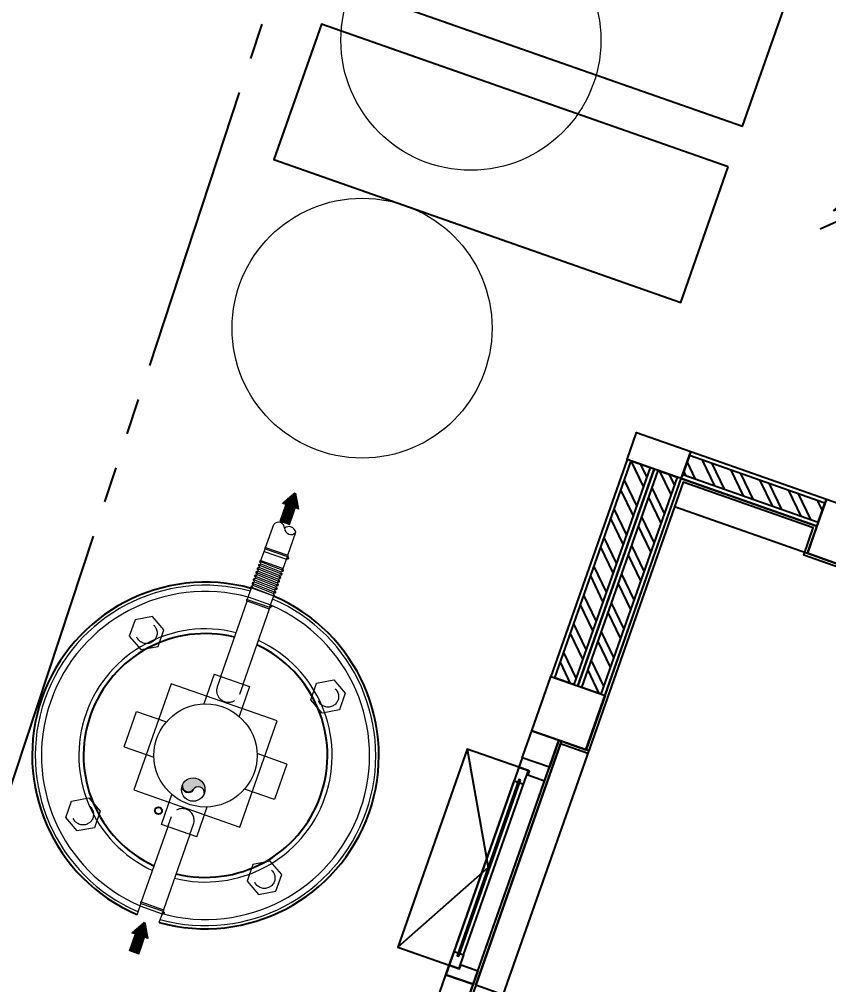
# Model space of a CAD drawing. Header units: inches. Extents: x -1366 to 1207, y -585 to 2554.
# Drawn here: x 383.927 to 386.742, y 2027.758 to 2031.118 of the extents above; entities that cross this region are included whole.
import ezdxf

# ---------------------------------------------------------------- set-up
doc = ezdxf.new("R2010")
doc.units = ezdxf.units.IN
doc.header["$MEASUREMENT"] = 0
doc.header["$PDSIZE"] = 0.05
doc.linetypes.add('HIDDEN2', pattern=[0.1875, 0.125, -0.0625])
doc.linetypes.add('HOTWR', pattern=[1.625, 1, -0.125, 0.125, -0.125, 0.125, -0.125])
doc.layers.get('0').update_dxf_attribs({"linetype": 'CONTINUOUS'})
doc.layers.get('DEFPOINTS').update_dxf_attribs({"linetype": 'CONTINUOUS'})
for name, color, linetype in [('A-PLNT', 84, 'CONTINUOUS'), ('COLM', 3, 'CONTINUOUS'), ('Counter', 6, 'CONTINUOUS'), ('DIM', 7, 'CONTINUOUS'), ('Floor-Hatch', 251, 'CONTINUOUS'), ('PIPE', 4, 'CONTINUOUS'), ('Set Back', 10, 'HOTWR'), ('WALL', 7, 'CONTINUOUS'), ('Wall-Tile', 4, 'CONTINUOUS'), ('WALL_HATC', 251, 'CONTINUOUS'), ('wind', 7, 'CONTINUOUS')]:
    doc.layers.add(name, color=color, linetype=linetype)
for name, color, linetype, lineweight in [('d1', 2, 'CONTINUOUS', 18), ('f1', 1, 'CONTINUOUS', 9), ('f2', 7, 'CONTINUOUS', 5), ('wall2', 7, 'HIDDEN2', 5)]:
    doc.layers.add(name, color=color, linetype=linetype, lineweight=lineweight)
doc.styles.add('style10', font='THSarabun.ttf')
doc.dimstyles.new('C-CC100', dxfattribs={"dimtxt": 0.225, "dimasz": 0.15, "dimexe": 0.25, "dimexo": 0, "dimgap": 0.09, "dimtad": 1, "dimtih": 1, "dimtoh": 1, "dimzin": 0, "dimdsep": 46, "dimtxsty": 'style10', "dimblk1": 'B-2', "dimblk2": 'B-2', "dimsah": 1, "dimcen": 0.09, "dimdle": 0.18, "dimclrd": 1, "dimclre": 7, "dimclrt": 2, "dimadec": 0, "dimazin": 0, "dimtfac": 1, "dimtix": 1, "dimtmove": 2, "dimatfit": 3, "dimldrblk": 'B-2', "dimfxl": 1, "dimtolj": 1, "dimtzin": 0, "dimarcsym": 0})
pattern_1 = [(295.64616, (366.738604, 2001.423896), (0.06761131, 0.03246091), []), (295.64616, (366.72689, 2001.39054), (0.06761131, 0.03246091), [])]

# ---------------------------------------------------------------- blocks, each defined once
blk = doc.blocks.new('TP-22')
for p, q in [((0.737, -1.054), (0.604, -1.034)), ((0.971, -1.191), (0.737, -1.054))]:
    blk.add_line(p, q)
for points in [[(-1.247, 3.052), (-0.986, 2.741), (-0.743, 2.397), (-0.36, 1.638), (-0.082, 0.845), (-0.012, 0.431), (0.04, 0.052)], [(0.105, 2.107), (0.139, 2.285), (0.055, 2.075), (0.005, 1.845), (0.009, 1.831)], [(0.332, 1.769), (0.409, 1.886), (0.574, 2.083), (0.752, 2.225), (0.93, 2.35)], [(-0.077, 1.583), (-0.128, 1.727), (-0.146, 2.014), (-0.171, 1.756), (-0.151, 1.505), (-0.15, 1.502)], [(0.326, 1.596), (0.401, 1.609), (0.726, 1.798), (0.868, 1.924), (0.976, 2.088), (0.861, 1.951), (0.339, 1.756), (0.334, 1.749)], [(0.075, 1.622), (0.159, 1.444), (0.241, 1.618), (0.132, 1.807)], [(0.796, 1.593), (0.842, 1.648), (0.97, 1.847), (0.792, 1.68)], [(0.009, -0.004), (0.131, 0.271), (0.322, 0.53), (0.548, 0.771), (0.809, 0.996), (1.105, 1.203), (1.435, 1.375), (1.765, 1.496), (2.096, 1.582), (2.444, 1.634), (2.757, 1.616), (3.052, 1.582)], [(0.064, 1.226), (0.15, 1.453), (0.271, 1.679), (0.278, 1.689)], [(0.267, 1.653), (0.211, 1.575), (0.243, 1.581)], [(-0.426, 1.413), (-0.499, 1.515), (-0.458, 1.427)], [(0.715, 1.608), (0.642, 1.54), (0.322, 1.337), (0.276, 1.328)], [(0.807, 1.364), (0.916, 1.546), (0.805, 1.409)], [(0.054, 1.214), (-0.028, 1.446)], [(0.207, 1.163), (0.286, 1.187), (0.687, 1.46), (0.703, 1.48)], [(-0.92, 1.183), (-0.933, 1.216), (-1.043, 1.32), (-0.897, 1.214), (-0.84, 1.15)], [(-0.108, 1.346), (-0.085, 1.26), (-0.026, 1.132)], [(0.136, 1.301), (0.105, 1.295), (0.095, 1.258)], [(-0.631, 1.061), (-0.653, 1.112), (-0.77, 1.243), (-0.626, 1.119), (-0.556, 1.029)], [(-0.358, 1.236), (-0.223, 1.053), (-0.181, 0.955)], [(-0.101, 0.766), (-0.02, 0.577), (-0.025, 0.792), (-0.113, 0.949), (-0.165, 1.121), (-0.244, 1.202)], [(0.383, 0.94), (0.433, 0.964), (0.632, 1.141), (0.632, 1.142)], [(0.663, 1.232), (0.626, 1.186), (0.406, 1.055)], [(-2.123, 1.065), (-1.83, 1.023), (-1.531, 0.953), (-0.954, 0.726), (-0.418, 0.429), (-0.18, 0.237), (0.032, 0.056)], [(-0.775, 0.729), (-0.77, 0.823), (-0.896, 1.127)], [(-0.764, 1.048), (-0.71, 0.927), (-0.675, 0.755), (-0.676, 0.696)], [(-0.026, 0.538), (-0.059, 0.526), (-0.05, 0.382), (0.327, 0.55), (0.487, 0.675), (0.713, 1.012), (0.495, 0.799), (0.273, 0.643), (0.207, 0.62)], [(0.334, 1.013), (0.226, 0.948), (0, 0.898), (-0.019, 0.747), (0.302, 0.901)], [(-0.526, 0.647), (-0.52, 0.81), (-0.591, 0.971)], [(-0.489, 0.929), (-0.423, 0.795), (-0.398, 0.615), (-0.399, 0.605)], [(-0.239, 0.552), (-0.235, 0.642), (-0.314, 0.808), (-0.369, 0.878)], [(0.043, 0.011), (-0.024, 0.22), (-0.046, 0.453), (-0.04, 0.695), (-0.013, 0.896)], [(-0.307, 0.852), (-0.294, 0.842), (-0.213, 0.713), (-0.171, 0.529)], [(0.762, 0.765), (0.63, 0.685), (0.509, 0.561)], [(0.593, 0.527), (0.692, 0.673), (0.787, 0.757)], [(1.265, 0.748), (1.343, 0.781), (1.523, 0.808), (1.308, 0.801), (1.176, 0.765)], [(1.665, 0.671), (1.825, 0.774), (1.679, 0.728), (1.588, 0.686)], [(1.011, 0.693), (0.932, 0.651), (0.738, 0.467)], [(0.824, 0.433), (1.012, 0.638), (1.088, 0.671)], [(-0.988, 0.534), (-0.756, 0.617), (-0.652, 0.557), (-0.825, 0.476)], [(-0.408, 0.454), (-0.41, 0.419), (-0.532, 0.479), (-0.53, 0.509)], [(1.47, 0.616), (1.401, 0.564), (1.199, 0.485), (1.093, 0.401)], [(1.233, 0.392), (1.581, 0.616)], [(-1.419, 0.389), (-1.387, 0.391), (-1.118, 0.487)], [(-0.982, 0.403), (-1.011, 0.389), (-1.371, 0.359)], [(-0.66, 0.344), (-0.488, 0.468), (-0.377, 0.382), (-0.612, 0.301)], [(-0.154, 0.339), (-0.17, 0.246), (-0.248, 0.294), (-0.245, 0.38)], [(0.374, 0.422), (0.258, 0.303), (0.127, 0.069), (0.318, 0.121), (0.496, 0.383)], [(-1.665, 0.369), (-1.71, 0.373), (-1.672, 0.375)], [(-1.157, 0.172), (-1.141, 0.172), (-0.798, 0.288)], [(-0.487, 0.139), (-0.214, 0.257), (-0.077, 0.16), (-0.542, 0.015), (-0.776, -0.008), (-1.026, 0.005), (-0.961, 0.005)], [(0.623, 0.343), (0.546, 0.189), (0.69, 0.2), (0.737, 0.306)], [(0.959, 0.278), (0.896, 0.215), (1.022, 0.227), (1.082, 0.274)], [(-0.76, 0.249), (-0.87, 0.212), (-1.132, 0.163), (-1.151, 0.163)], [(0.035, 0.02), (0.264, 0.106), (0.527, 0.173), (1.084, 0.214), (1.36, 0.191), (1.652, 0.148), (1.924, 0.053), (2.177, -0.041), (2.607, -0.314)], [(0.535, 0.102), (0.428, 0.169), (0.337, 0.138), (0.245, 0.089), (0.349, 0.048)], [(0.984, 0.133), (0.877, 0.199), (0.743, 0.197), (0.874, 0.126)], [(1.588, -0.18), (1.543, -0.034), (1.424, 0.214), (1.19, 0.191), (1.231, 0.15)], [(0.022, 0.052), (-0.447, 0.086), (-1.386, 0.034), (-1.855, -0.035), (-2.325, -0.155), (-2.76, -0.311), (-3.177, -0.5)], [(0.009, 0.013), (-0.06, -0.47), (-0.182, -0.953), (-0.547, -1.901), (-0.79, -2.35), (-1.051, -2.763), (-1.347, -3.143)], [(-0.781, 0.012), (-0.609, 0.086)], [(0.023, 0.048), (-0.249, -0.161), (-0.279, -0.191)], [(0.009, 0.013), (0.322, -0.108), (0.653, -0.28), (1.261, -0.746), (1.522, -1.022), (1.783, -1.332), (1.974, -1.677), (2.148, -2.005), (2.339, -2.677)], [(0.035, 0.02), (0.231, -0.276), (0.399, -0.598), (0.523, -0.928)], [(1.029, 0.019), (1.053, 0.001), (1.143, -0.171)], [(1.229, -0.168), (1.193, -0.042), (1.119, 0.041)], [(1.299, 0.082), (1.35, 0.03), (1.47, -0.161)], [(1.965, -0.319), (1.914, -0.107), (1.812, 0.122), (1.676, 0.102), (1.792, -0.047), (1.872, -0.273)], [(-0.889, -0.232), (-0.622, -0.123), (-0.449, -0.124)], [(0.035, -0.546), (0.036, -0.463), (-0.014, -0.254), (-0.092, -0.071), (-0.164, -0.085), (-0.212, -0.145), (-0.109, -0.356), (-0.04, -0.834), (-0.073, -1.065), (-0.007, -0.871), (0.016, -0.754)], [(0.585, -0.094), (0.745, -0.206), (0.773, -0.246)], [(0.839, -0.22), (0.731, -0.057)], [(-0.479, -0.23), (-0.521, -0.218), (-0.919, -0.288)], [(-0.268, -0.158), (-0.249, -0.161), (-0.278, -0.187)], [(0.382, -0.295), (0.207, -0.23), (0.23, -0.294), (0.272, -0.341), (0.421, -0.398)], [(0.623, -0.476), (0.787, -0.538), (1.018, -0.703), (0.85, -0.533), (0.662, -0.398), (0.601, -0.375)], [(0.87, -0.389), (0.966, -0.53), (0.927, -0.363)], [(1.202, -0.284), (1.332, -0.541), (1.259, -0.278)], [(1.527, -0.251), (1.594, -0.358), (1.68, -0.568), (1.625, -0.297), (1.613, -0.259)], [(1.901, -0.354), (1.983, -0.585), (1.972, -0.378)], [(-1.023, -0.484), (-0.749, -0.438), (-0.633, -0.471)], [(-0.301, -0.691), (-0.357, -0.459), (-0.382, -0.395)], [(0.147, -0.757), (0.158, -0.728), (0.246, -0.617), (0.35, -0.524), (0.303, -0.414), (0.188, -0.533), (0.121, -0.708)], [(-0.71, -0.587), (-1.061, -0.598), (-1.091, -0.61)], [(-0.466, -0.523), (-0.398, -0.725)], [(0.475, -0.629), (0.407, -0.608), (0.413, -0.653), (0.455, -0.7), (0.495, -0.714)], [(-0.891, -0.83), (-0.996, -0.81), (-1.155, -0.85), (-1.436, -0.983), (-1.357, -0.862), (-1.097, -0.715), (-0.944, -0.696), (-0.803, -0.722), (-0.846, -0.792)], [(-0.799, -0.721), (-0.891, -0.831)], [(-0.561, -0.809), (-0.585, -0.68), (-0.591, -0.658)], [(1.031, -0.915), (0.884, -0.856), (0.65, -0.709)], [(-0.717, -0.763), (-0.682, -0.872)], [(-0.547, -1.187), (-0.567, -0.967), (-0.562, -0.874)], [(-0.368, -0.834), (-0.343, -1.16)], [(-0.331, -1.317), (-0.32, -1.454), (-0.243, -0.93), (-0.267, -0.832)], [(0.072, -0.863), (0.079, -1.001), (0.096, -0.909)], [(0.307, -1.152), (0.499, -0.863), (0.452, -0.753), (0.348, -0.846), (0.267, -0.981)], [(0.641, -0.775), (0.751, -0.84), (0.878, -0.946), (1.158, -1.05), (1.287, -1.137), (1.178, -1.015), (1.14, -0.988)], [(-0.973, -0.934), (-1.154, -1.203), (-1.316, -1.499), (-1.451, -1.804)], [(-0.938, -0.914), (-1.028, -1.04), (-0.875, -1.308), (-0.878, -1.332)], [(-0.795, -1.265), (-0.849, -1.032), (-0.927, -0.908)], [(-0.665, -0.925), (-0.596, -1.144), (-0.591, -1.201)], [(0.2, -1.11), (0.252, -1.52), (0.282, -1.296)], [(0.488, -1.195), (0.478, -1.201), (0.392, -1.295), (0.331, -1.551), (0.432, -1.798), (0.425, -1.6), (0.533, -1.32), (0.646, -1.237), (0.604, -1.19), (0.599, -1.127), (0.589, -1.133)], [(0.592, -1.112), (0.66, -1.291), (0.745, -1.653), (0.804, -2.005), (0.827, -2.355)], [(-1.075, -1.62), (-1.058, -1.521), (-1.147, -1.231), (-1.194, -1.273), (-1.217, -1.343), (-1.16, -1.444), (-1.122, -1.697), (-1.156, -1.811), (-1.092, -1.693)], [(0.59, -1.129), (0.757, -1.171), (0.948, -1.281)], [(0.902, -1.46), (0.85, -1.409), (0.685, -1.32), (0.672, -1.381), (0.705, -1.437), (0.868, -1.544), (0.876, -1.559)], [(1.032, -1.328), (1.068, -1.349), (1.264, -1.646), (1.221, -1.482), (1.131, -1.343), (1.062, -1.266)], [(-0.906, -1.532), (-0.939, -1.769), (-0.86, -1.648), (-0.806, -1.445)], [(-0.588, -1.385), (-0.599, -1.483), (-0.654, -1.65), (-0.591, -1.386)], [(0.898, -1.601), (1.132, -2.05), (1.134, -1.862), (1.083, -1.689), (0.976, -1.532), (0.946, -1.503)]]:
    blk.add_lwpolyline(points)
for points in [[(-1.021, 3.052), (-0.934, 2.966), (-0.864, 2.845), (-0.847, 2.707), (-0.864, 2.586), (-0.969, 2.724), (-0.951, 2.845), (-0.969, 2.948)], [(-0.569, 3.035), (-0.464, 2.862), (-0.412, 2.672), (-0.412, 2.466), (-0.551, 2.086), (-0.621, 2.224), (-0.482, 2.621), (-0.499, 2.828)], [(-1.299, 2.845), (-1.177, 2.69), (-0.812, 2.483), (-0.673, 2.241), (-0.917, 2.397), (-1.125, 2.603)], [(-0.03, 2.793), (-0.03, 2.586), (-0.082, 2.362), (-0.169, 2.172), (-0.186, 1.948), (-0.256, 1.759), (-0.343, 1.569), (-0.412, 1.759), (-0.256, 2.052), (-0.238, 2.224), (-0.065, 2.586)], [(-1.403, 2.448), (-1.229, 2.259), (-0.499, 1.914), (-0.395, 1.672), (-0.69, 1.81), (-0.951, 2), (-1.195, 2.207)], [(0.786, 2.474), (0.698, 2.362), (0.637, 2.24), (0.602, 2.108), (0.671, 2.203)], [(0.092, 2.328), (0.144, 2.086), (0.144, 1.845), (0.075, 1.621), (-0.047, 1.414), (-0.204, 1.241), (-0.238, 1.414), (-0.082, 1.569), (0.109, 2.121)], [(0.395, 2.378), (0.339, 2.194), (0.309, 1.999), (0.341, 1.791), (0.431, 1.939), (0.395, 2.092)], [(0.986, 2.248), (0.874, 2.165), (0.61, 2.099), (0.515, 1.997), (0.642, 2.026), (0.891, 2.146)], [(1.644, 2.22), (1.383, 1.978), (1.174, 1.703), (1.018, 1.392), (0.914, 1.047), (1.105, 1.185), (1.4, 1.909)], [(2.183, 2.237), (1.905, 2.099), (1.644, 1.909), (1.522, 1.651), (1.435, 1.358), (1.679, 1.461), (1.765, 1.875), (1.957, 2.065)], [(0.827, 2.03), (0.722, 1.685), (0.687, 1.306), (0.461, 0.633), (0.653, 0.858), (0.705, 1.099), (0.809, 1.323), (0.792, 1.685)], [(2.531, 2.099), (2.304, 1.961), (2.096, 1.789), (1.939, 1.547), (2.165, 1.616), (2.27, 1.806)], [(-1.456, 1.965), (-1.108, 1.69), (-0.256, 1.345), (-0.204, 1.19), (-0.725, 1.345), (-1.229, 1.724)], [(0.301, 2), (0.335, 1.741), (0.318, 1.483), (0.248, 1.224), (0.109, 1.017), (-0.082, 0.827), (-0.151, 1), (0.162, 1.328), (0.301, 1.759)], [(3.017, 1.84), (2.826, 1.806), (2.652, 1.737), (2.496, 1.634), (2.652, 1.668)], [(-1.335, 1.515), (-1.235, 1.402), (-1.154, 1.255), (-1.11, 1.109), (-1.01, 0.979), (-0.956, 0.842), (-0.912, 0.696), (-1.041, 0.766), (-1.098, 1.001), (-1.173, 1.104), (-1.253, 1.385)], [(2.861, 1.271), (2.617, 1.237), (1.905, 1.513), (1.609, 1.444), (1.835, 1.306), (2.339, 1.203), (2.6, 1.203)], [(3.017, 1.427), (2.826, 1.444), (2.496, 1.616), (2.304, 1.599), (2.461, 1.513), (2.826, 1.409)], [(-1.745, 1.385), (-1.605, 1.341), (-1.485, 1.263), (-1.384, 1.151), (-1.276, 0.877), (-1.381, 0.918), (-1.497, 1.201), (-1.607, 1.306)], [(-1.316, 1.465), (-1.056, 1.241), (-0.447, 0.983), (-0.117, 0.948), (-0.082, 0.758), (-0.743, 1.034), (-1.056, 1.224)], [(0.388, 1.379), (0.422, 1.155), (0.388, 0.948), (0.179, 0.569), (0.005, 0.431), (-0.03, 0.552), (0.301, 0.896), (0.37, 1.138)], [(2.635, 1.03), (2.018, 1.015), (1.505, 1.099), (1.244, 1.254), (1.035, 1.116), (1.331, 0.978), (1.992, 0.892), (2.322, 0.944)], [(-2, 1.175), (-1.911, 1.17), (-1.814, 1.138), (-1.738, 1.071), (-1.689, 0.997), (-1.813, 1.022), (-1.862, 1.096), (-1.921, 1.144)], [(-2.051, 0.927), (-1.909, 0.902), (-1.61, 0.966), (-1.417, 0.902), (-1.625, 0.869), (-1.839, 0.88)], [(-1.09, 0.965), (-0.864, 0.758), (-0.03, 0.483), (0.022, 0.258), (-0.586, 0.534), (-0.847, 0.724)], [(2.304, 0.771), (1.679, 0.668), (1.053, 0.789), (0.774, 0.944), (0.618, 0.806), (1.279, 0.616), (1.644, 0.616), (1.974, 0.668)], [(-1.915, 0.661), (-1.729, 0.642), (-1.164, 0.808), (-0.99, 0.727), (-1.218, 0.659), (-1.452, 0.636), (-1.685, 0.631)], [(-1.542, 0.638), (-1.282, 0.638), (-0.795, 0.465), (-0.604, 0.293), (-0.447, 0.086), (-0.656, 0.086), (-0.777, 0.276), (-1.334, 0.621)], [(-2.064, 0.517), (-1.821, 0.534), (-1.595, 0.5), (-1.212, 0.258), (-1.09, 0.069), (-1.177, 0.086), (-1.264, 0.034), (-1.677, 0.379)], [(1.609, 0.409), (1.192, 0.39), (0.822, 0.433), (0.374, 0.616), (0.253, 0.461), (0.792, 0.289), (1.07, 0.271)], [(-2.412, 0.327), (-2.221, 0.379), (-1.821, 0.293), (-1.647, 0.172), (-1.525, 0.017), (-1.699, -0.035), (-1.803, 0.103), (-2.003, 0.207)], [(2.101, 0.464), (1.886, 0.457), (1.687, 0.414), (1.493, 0.326), (1.317, 0.22), (1.494, 0.192), (1.883, 0.404)], [(-2.742, 0.034), (-2.603, 0.138), (-2.429, 0.172), (-2.273, 0.138), (-2.134, 0.034), (-2.047, -0.104), (-2.134, -0.104), (-2.221, -0.155), (-2.255, -0.017), (-2.36, 0.086)], [(1.592, 0.082), (1.226, 0.151), (0.496, 0.099), (0.148, -0.022), (0.392, -0.142), (1.279, 0.082)], [(2.379, 0.19), (2.212, 0.226), (1.879, 0.199), (1.724, 0.144), (1.88, 0.064), (2.208, 0.172)], [(-2.221, -1.069), (-1.699, -0.707), (-1.508, -0.448), (-1.369, -0.311), (-1.264, -0.138), (-1.177, 0.034), (-1.421, 0.017), (-1.699, -0.604), (-1.838, -0.793), (-2.012, -0.949)], [(-1.699, -1.173), (-1.143, -0.707), (-0.83, -0.121), (-0.76, 0.069), (-0.934, 0.069), (-1.16, -0.466)], [(-1.09, -1), (-0.847, -0.862), (-0.621, -0.69), (-0.43, -0.483), (-0.291, -0.224), (-0.204, 0.034), (-0.291, 0.086), (-0.395, 0.069), (-0.482, -0.242), (-0.847, -0.793)], [(2.53, -0.113), (2.455, -0.029), (2.351, 0.03), (2.237, 0.063), (2.002, 0.022), (2.149, -0.066), (2.445, -0.055)], [(-3.003, -0.259), (-2.899, -0.173), (-2.76, -0.121), (-2.62, -0.155), (-2.516, -0.242), (-2.62, -0.259), (-2.707, -0.328), (-2.829, -0.207)], [(-2.62, -0.931), (-2.429, -0.88), (-2.064, -0.638), (-1.855, -0.259), (-1.821, -0.052), (-2.047, -0.104), (-2.134, -0.517)], [(0.461, -1.401), (0.583, -1.177), (0.653, -0.694), (0.618, -0.436), (0.548, -0.194), (0.427, -0.142), (0.288, -0.108), (0.409, -0.349), (0.531, -0.867)], [(2.437, -0.466), (2.177, -0.041), (2.097, -0.028), (2.177, -0.193), (2.293, -0.342)], [(-2.881, -0.776), (-2.69, -0.707), (-2.516, -0.569), (-2.342, -0.19), (-2.429, -0.19), (-2.516, -0.242), (-2.551, -0.397), (-2.742, -0.69)], [(-0.001, -0.3), (0.013, -0.356), (0.096, -0.296), (0.214, -0.258), (0.2, -0.203), (0.158, -0.156)], [(2.252, -0.539), (2.026, -0.349), (1.783, -0.229), (1.505, -0.16), (0.948, -0.177), (0.687, -0.28), (0.844, -0.401), (1.07, -0.298), (1.574, -0.246), (2.044, -0.401)], [(-0.509, -0.288), (-0.83, -0.358), (-0.563, -0.363)], [(-0.319, -0.283), (-0.357, -0.353), (-0.217, -0.367), (-0.06, -0.436), (-0.025, -0.367), (-0.025, -0.28)], [(-0.102, -0.395), (-0.242, -0.588), (-0.095, -0.462)], [(0.357, -1.625), (0.34, -1.298), (0.27, -0.987), (-0.043, -0.401), (-0.078, -0.487), (-0.078, -0.574), (0.27, -1.246)], [(0.827, -1.746), (1.14, -1.108), (1.14, -0.918), (1.035, -0.574), (0.896, -0.453), (0.983, -0.694), (1.035, -0.936), (0.931, -1.349)], [(2.531, -0.849), (2.339, -0.763), (2.113, -0.694), (1.905, -0.677), (1.626, -0.574), (1.348, -0.556), (1.07, -0.574), (1.209, -0.677), (1.539, -0.694)], [(-0.877, -1.074), (-0.721, -0.953), (-0.547, -0.867), (-0.356, -0.832), (-0.165, -0.832), (-0.112, -0.677), (-0.338, -0.694), (-0.738, -0.901)], [(1.157, -2.091), (1.348, -1.763), (1.505, -1.418), (1.609, -1.056), (1.348, -0.867), (1.366, -1.177), (1.261, -1.798)], [(0.235, -2.315), (0.235, -2.091), (0.183, -1.867), (0.079, -1.66), (-0.06, -1.177), (-0.182, -0.97), (-0.217, -1.022), (-0.217, -1.108), (-0.112, -1.298), (-0.043, -1.522), (-0.008, -1.746), (0.183, -2.108)], [(2.531, -1.418), (2.304, -1.229), (2.061, -1.091), (1.783, -1.005), (1.505, -0.953), (1.661, -1.143), (2.252, -1.28)], [(-1.473, -1.302), (-1.448, -1.179), (-1.37, -1.076), (-1.268, -1.018), (-1.142, -1.007), (-1.028, -1.04), (-1.075, -1.082), (-1.097, -1.153), (-1.183, -1.095), (-1.29, -1.089)], [(-1.173, -1.763), (-0.802, -1.442), (-0.321, -1.315), (-0.269, -1.16), (-0.46, -1.16), (-0.843, -1.28)], [(-1.473, -1.588), (-1.458, -1.491), (-1.408, -1.395), (-1.315, -1.347), (-1.217, -1.343), (-1.265, -1.403), (-1.279, -1.483), (-1.404, -1.476)], [(1.453, -2.384), (1.661, -2.125), (1.818, -1.832), (1.922, -1.505), (1.765, -1.401), (1.748, -1.66)], [(2.565, -1.953), (2.426, -1.763), (2.061, -1.487), (1.852, -1.401), (1.939, -1.625), (2.374, -1.815)], [(-0.251, -2.815), (-0.147, -2.608), (-0.112, -2.384), (-0.112, -2.16), (-0.251, -1.729), (-0.408, -1.539), (-0.46, -1.591), (-0.477, -1.66), (-0.338, -1.867), (-0.182, -2.332)], [(0.574, -2.109), (0.546, -1.982), (0.571, -1.859), (0.744, -1.671), (0.748, -1.6), (0.716, -1.545), (0.624, -1.593), (0.495, -1.792), (0.508, -2.016)], [(-1.243, -2.212), (-1.069, -2.003), (-0.704, -1.815), (-0.512, -1.832), (-0.512, -1.746), (-0.46, -1.677), (-0.651, -1.643), (-0.825, -1.66), (-1.121, -1.867)], [(0.929, -2.298), (0.955, -2.156), (0.937, -2.021), (0.873, -1.893), (0.769, -1.851), (0.801, -1.907)], [(2.444, -2.401), (2.444, -2.246), (2.391, -2.091), (2.304, -1.953), (2.026, -1.781), (2.096, -2.005), (2.409, -2.263)], [(-0.756, -3.108), (-0.582, -2.919), (-0.477, -2.694), (-0.443, -2.436), (-0.46, -2.194), (-0.547, -1.953), (-0.617, -2.005), (-0.634, -2.091), (-0.564, -2.35)], [(0.747, -2.342), (0.75, -2.154), (0.808, -2.086), (0.82, -2.024), (0.798, -1.96), (0.731, -2.019), (0.676, -2.186)], [(2.026, -2.677), (2.148, -2.005), (2.078, -1.918), (2.009, -2.16), (1.992, -2.418)], [(-1.382, -2.66), (-1.295, -2.505), (-1.156, -2.401), (-0.808, -2.367), (-0.738, -2.298), (-0.721, -2.212), (-0.86, -2.177), (-1.173, -2.263), (-1.364, -2.505)], [(-1.19, -3.177), (-1.034, -3.056), (-0.93, -2.901), (-0.877, -2.712), (-0.947, -2.574), (-0.964, -2.66)], [(-1.416, -3.056), (-1.243, -2.867), (-1.121, -2.85), (-1.051, -2.798), (-1.016, -2.712), (-1.138, -2.712), (-1.347, -2.832)]]:
    blk.add_lwpolyline(points, close=True)
blk = doc.blocks.new('B-2')
at = {"layer": 'DIM', "color": 2}
blk.add_line((0, 1), (0, -1), dxfattribs=at)
at = {"layer": 'DIM'}
blk.add_line((-1, 0), (1, 0), dxfattribs=at)
at = {"layer": 'DIM', "color": 2}
blk.add_circle((0, 0), 0.325, dxfattribs=at)
blk = doc.blocks.new('*D791')
at = {"layer": 'DEFPOINTS', "color": 0, "transparency": 16777216}
for p in [(384.9561, 2050.8354), (388.8229, 2049.7993), (374.9876, 2007.7898)]:
    blk.add_point(p, dxfattribs=at)
at = {"layer": 'DIM', "color": 7, "lineweight": -2, "transparency": 16777216}
for p, q in [((388.8229, 2049.7993), (384.7147, 2050.9001)), ((374.9876, 2007.7898), (373.2855, 2008.2459))]:
    blk.add_line(p, q, dxfattribs=at)
at = {"layer": 'DIM', "color": 1, "lineweight": -2, "transparency": 16777216}
for p, q in [((384.762, 2050.1109), (379.3345, 2029.855)), ((373.7211, 2008.9057), (379.1487, 2029.1616))]:
    blk.add_line(p, q, dxfattribs=at)
at = {"layer": 'DIM', "color": 1, "lineweight": -2, "transparency": 16777216, "xscale": 0.75, "yscale": 0.75, "zscale": 0.75}
for p, rotation in [((384.9561, 2050.8354), 74.99999999999885), ((373.527, 2008.1812), 254.9999999999988)]:
    blk.add_blockref('B-2', p, dxfattribs=dict(at, rotation=rotation))
at = {"layer": 'DIM', "color": 2, "transparency": 16777216, "insert": (379.2416, 2029.5083), "char_height": 0.5, "attachment_point": 5, "style": 'style10'}
blk.add_mtext('\\A1;44.16', dxfattribs=at)

msp = doc.modelspace()

# ---------------------------------------------------------------- hatches: boundary and pattern name
msp.add_hatch(color=256).paths.add_polyline_path([(384.4932, 2028.451, 0.789718), (384.5317, 2028.4376, -0.789718), (384.5702, 2028.4241, 0.414214), (384.5452, 2028.476, 0.414214)])
at = {"layer": 'WALL_HATC'}
h = msp.add_hatch(dxfattribs=at)
h.set_pattern_fill('ANSI32', color=256, scale=0.2, angle=250.6462, style=0)
h.set_pattern_definition(pattern_1)
h.paths.add_polyline_path([(386.7292, 2029.4341), (386.2575, 2029.5998), (386.2343, 2029.5337), (386.706, 2029.3681)])
h = msp.add_hatch(dxfattribs=at)
h.set_pattern_fill('ANSI32', color=256, scale=0.2, angle=250.6462, style=0)
h.set_pattern_definition(pattern_1)
h.paths.add_polyline_path([(385.7897, 2028.8261), (386.0548, 2029.5809), (386.1208, 2029.5577), (385.8557, 2028.8029)])
h = msp.add_hatch(dxfattribs=at)
h.set_pattern_fill('ANSI32', color=256, scale=0.2, angle=250.6462, style=0)
h.set_pattern_definition(pattern_1)
h.paths.add_polyline_path([(385.884, 2028.7929), (386.1491, 2029.5477), (386.2151, 2029.5245), (385.9501, 2028.7697)])

# ---------------------------------------------------------------- linework, layer by layer
at = {"color": 0}
for p, q in [((384.8438, 2029.3667), (384.8772, 2029.462)), ((384.8448, 2029.3663), (384.8788, 2029.4634)), ((384.8457, 2029.366), (384.8803, 2029.4647)), ((384.8467, 2029.3656), (384.8819, 2029.466)), ((384.8476, 2029.3653), (384.8834, 2029.4673)), ((384.8486, 2029.365), (384.885, 2029.4687)), ((384.8496, 2029.3646), (384.8865, 2029.47)), ((384.8505, 2029.3643), (384.8876, 2029.47)), ((384.8515, 2029.364), (384.888, 2029.468)), ((384.8525, 2029.3636), (384.8883, 2029.466)), ((384.8534, 2029.3633), (384.8887, 2029.464)), ((384.8544, 2029.3629), (384.8891, 2029.462)), ((384.8351, 2029.3697), (384.8633, 2029.4501)), ((384.8361, 2029.3694), (384.8649, 2029.4514)), ((384.8371, 2029.369), (384.8664, 2029.4527)), ((384.838, 2029.3687), (384.8679, 2029.4541)), ((384.839, 2029.3683), (384.8695, 2029.4554)), ((384.84, 2029.368), (384.871, 2029.4567)), ((384.8409, 2029.3677), (384.8726, 2029.458)), ((384.8419, 2029.3673), (384.8741, 2029.4594)), ((384.8428, 2029.367), (384.8757, 2029.4607)), ((384.8431, 2029.4324), (384.8432, 2029.4328)), ((384.844, 2029.432), (384.8448, 2029.4341)), ((384.845, 2029.4317), (384.8463, 2029.4354)), ((384.846, 2029.4314), (384.8478, 2029.4368)), ((384.8469, 2029.431), (384.8494, 2029.4381)), ((384.8479, 2029.4307), (384.8509, 2029.4394)), ((384.8488, 2029.4303), (384.8525, 2029.4408)), ((384.8498, 2029.43), (384.854, 2029.4421)), ((384.8508, 2029.4297), (384.8556, 2029.4434)), ((384.8517, 2029.4293), (384.8571, 2029.4447)), ((384.8527, 2029.429), (384.8587, 2029.4461)), ((384.8536, 2029.4287), (384.8602, 2029.4474)), ((384.8546, 2029.4283), (384.8618, 2029.4487)), ((384.8553, 2029.3626), (384.8895, 2029.46)), ((384.8563, 2029.3623), (384.8899, 2029.458)), ((384.8573, 2029.3619), (384.8902, 2029.456)), ((384.8582, 2029.3616), (384.8906, 2029.454)), ((384.8592, 2029.3613), (384.891, 2029.452)), ((384.8602, 2029.3609), (384.8914, 2029.45)), ((384.8611, 2029.3606), (384.8918, 2029.448)), ((384.8621, 2029.3603), (384.8921, 2029.446)), ((384.863, 2029.3599), (384.8925, 2029.444)), ((384.864, 2029.3596), (384.8929, 2029.442)), ((384.865, 2029.3592), (384.8933, 2029.44)), ((384.8864, 2029.4172), (384.8936, 2029.438)), ((384.8873, 2029.4169), (384.894, 2029.436)), ((384.8883, 2029.4165), (384.8944, 2029.434)), ((384.8892, 2029.4162), (384.8948, 2029.432)), ((384.8902, 2029.4158), (384.8952, 2029.43)), ((384.8912, 2029.4155), (384.8955, 2029.428)), ((384.8921, 2029.4152), (384.8959, 2029.426)), ((384.8931, 2029.4148), (384.8963, 2029.424)), ((384.8941, 2029.4145), (384.8967, 2029.422)), ((384.895, 2029.4142), (384.897, 2029.42)), ((384.896, 2029.4138), (384.8974, 2029.418)), ((384.8969, 2029.4135), (384.8978, 2029.416)), ((384.8979, 2029.4132), (384.8982, 2029.4139)), ((384.3113, 2027.8751), (384.3395, 2027.9555)), ((384.3123, 2027.8748), (384.3411, 2027.9568)), ((384.3133, 2027.8745), (384.3426, 2027.9582)), ((384.3142, 2027.8741), (384.3441, 2027.9595)), ((384.3152, 2027.8738), (384.3457, 2027.9608)), ((384.3161, 2027.8735), (384.3472, 2027.9622)), ((384.3171, 2027.8731), (384.3488, 2027.9635)), ((384.3181, 2027.8728), (384.3503, 2027.9648)), ((384.319, 2027.8724), (384.3519, 2027.9661)), ((384.32, 2027.8721), (384.3534, 2027.9675)), ((384.321, 2027.8718), (384.355, 2027.9688)), ((384.3219, 2027.8714), (384.3565, 2027.9701)), ((384.3229, 2027.8711), (384.3581, 2027.9715)), ((384.3238, 2027.8708), (384.3596, 2027.9728)), ((384.3248, 2027.8704), (384.3612, 2027.9741)), ((384.3258, 2027.8701), (384.3627, 2027.9754)), ((384.3267, 2027.8697), (384.3638, 2027.9755)), ((384.3277, 2027.8694), (384.3642, 2027.9735)), ((384.3279, 2027.9348), (384.3333, 2027.9502)), ((384.3287, 2027.8691), (384.3645, 2027.9715)), ((384.3289, 2027.9344), (384.3349, 2027.9515)), ((384.3296, 2027.8687), (384.3649, 2027.9695)), ((384.3298, 2027.9341), (384.3364, 2027.9529)), ((384.3306, 2027.8684), (384.3653, 2027.9675)), ((384.3308, 2027.9338), (384.338, 2027.9542)), ((384.3315, 2027.8681), (384.3657, 2027.9655)), ((384.3325, 2027.8677), (384.3661, 2027.9635)), ((384.3335, 2027.8674), (384.3664, 2027.9615)), ((384.3344, 2027.867), (384.3668, 2027.9595)), ((384.3354, 2027.8667), (384.3672, 2027.9575)), ((384.3363, 2027.8664), (384.3676, 2027.9555)), ((384.3373, 2027.866), (384.3679, 2027.9535)), ((384.3383, 2027.8657), (384.3683, 2027.9515)), ((384.3193, 2027.9378), (384.3194, 2027.9382)), ((384.3202, 2027.9375), (384.321, 2027.9396)), ((384.3212, 2027.9371), (384.3225, 2027.9409)), ((384.3221, 2027.9368), (384.324, 2027.9422)), ((384.3231, 2027.9365), (384.3256, 2027.9436)), ((384.3241, 2027.9361), (384.3271, 2027.9449)), ((384.325, 2027.9358), (384.3287, 2027.9462)), ((384.326, 2027.9355), (384.3302, 2027.9475)), ((384.327, 2027.9351), (384.3318, 2027.9489)), ((384.3392, 2027.8654), (384.3687, 2027.9494)), ((384.3402, 2027.865), (384.3691, 2027.9474)), ((384.3412, 2027.8647), (384.3695, 2027.9454)), ((384.3626, 2027.9226), (384.3698, 2027.9434)), ((384.3635, 2027.9223), (384.3702, 2027.9414)), ((384.3645, 2027.922), (384.3706, 2027.9394)), ((384.3654, 2027.9216), (384.371, 2027.9374)), ((384.3664, 2027.9213), (384.3714, 2027.9354)), ((384.3674, 2027.921), (384.3717, 2027.9334)), ((384.3683, 2027.9206), (384.3721, 2027.9314)), ((384.3693, 2027.9203), (384.3725, 2027.9294)), ((384.3702, 2027.9199), (384.3729, 2027.9274)), ((384.3712, 2027.9196), (384.3732, 2027.9254)), ((384.3722, 2027.9193), (384.3736, 2027.9234)), ((384.3731, 2027.9189), (384.374, 2027.9214)), ((384.3741, 2027.9186), (384.3744, 2027.9194))]:
    msp.add_line(p, q, dxfattribs=at)
at = {"lineweight": 18}
for centre in [(385.4975, 2031.0449), (385.119, 2030.043)]:
    msp.add_circle(centre, 0.4522, dxfattribs=at)
at = {"layer": 'COLM'}
msp.add_lwpolyline([(386.7342, 2029.4483), (386.9229, 2029.382), (386.8566, 2029.1933), (386.6679, 2029.2596)], close=True, dxfattribs=at)
at = {"layer": 'Counter'}
msp.add_lwpolyline([(385.813, 2028.6059), (385.9073, 2028.5728), (385.6091, 2027.7236), (385.5148, 2027.7567)], close=True, dxfattribs=at)
at = {"layer": 'd1'}
for p, q in [((384.7836, 2029.2796), (384.8116, 2029.3596)), ((384.8606, 2029.2527), (384.8886, 2029.3326)), ((384.628, 2028.8311), (384.7199, 2029.0932)), ((384.705, 2028.8042), (384.7969, 2029.0665)), ((384.4432, 2028.3083), (384.3513, 2028.0462)), ((384.5201, 2028.2813), (384.4283, 2028.0192))]:
    msp.add_line(p, q, dxfattribs=at)
msp.add_circle((384.5317, 2028.4376), 0.0408, dxfattribs=at)
for centre, radius, start, end in [((384.8284, 2029.3467), 0.0211, 359.8929, 142.5764), ((384.8651, 2029.3285), 0.0239, 10.0112, 130.2999), ((384.8716, 2029.3467), 0.022, 179.8929, 320.4182), ((384.5493, 2028.4262), 0.021, 354.0882, 147.2833)]:
    msp.add_arc(centre, radius, start, end, dxfattribs=at)
at = {"layer": 'f1'}
for p, q in [((384.7674, 2029.2344), (384.7818, 2029.2753)), ((384.7786, 2029.2663), (384.8561, 2029.2391)), ((384.7818, 2029.2753), (384.8593, 2029.2482)), ((384.7833, 2029.2797), (384.8609, 2029.2526)), ((384.7629, 2029.2317), (384.8454, 2029.1993)), ((384.7674, 2029.2344), (384.845, 2029.2072)), ((384.845, 2029.2072), (384.8593, 2029.2482)), ((384.8564, 2029.2397), (384.8573, 2029.2394)), ((384.8565, 2029.2401), (384.8575, 2029.2397)), ((384.8576, 2029.2393), (384.8582, 2029.239)), ((384.8586, 2029.2419), (384.8594, 2029.2441)), ((384.8601, 2029.2402), (384.8586, 2029.2419)), ((384.8589, 2029.2469), (384.8599, 2029.2465)), ((384.859, 2029.2472), (384.8599, 2029.2469)), ((384.8591, 2029.2394), (384.8591, 2029.2397)), ((384.8594, 2029.2441), (384.8616, 2029.2445)), ((384.8598, 2029.2405), (384.8612, 2029.2444)), ((384.8624, 2029.2406), (384.8601, 2029.2402)), ((384.8603, 2029.2468), (384.8609, 2029.2466)), ((384.8605, 2029.2402), (384.8619, 2029.2442)), ((384.8613, 2029.2457), (384.8612, 2029.2455)), ((384.8616, 2029.2445), (384.8631, 2029.2428)), ((384.8631, 2029.2428), (384.8624, 2029.2406)), ((384.7497, 2029.1939), (384.8322, 2029.1614)), ((384.7541, 2029.2065), (384.8366, 2029.174)), ((384.7582, 2029.198), (384.8281, 2029.17)), ((384.7585, 2029.2191), (384.841, 2029.1866)), ((384.7626, 2029.2106), (384.8325, 2029.1826)), ((384.7671, 2029.2232), (384.8369, 2029.1952)), ((384.7409, 2029.1687), (384.8233, 2029.1362)), ((384.745, 2029.1601), (384.8148, 2029.1321)), ((384.7453, 2029.1813), (384.8278, 2029.1488)), ((384.7494, 2029.1727), (384.8192, 2029.1447)), ((384.7538, 2029.1854), (384.8237, 2029.1573)), ((384.7197, 2029.0982), (384.7341, 2029.1392)), ((384.732, 2029.1434), (384.8145, 2029.111)), ((384.7341, 2029.1392), (384.8145, 2029.111)), ((384.7364, 2029.1561), (384.8189, 2029.1236)), ((384.8104, 2029.1195), (384.7405, 2029.1475)), ((384.7182, 2029.0938), (384.7957, 2029.0666)), ((384.7199, 2029.0988), (384.7975, 2029.0717)), ((384.723, 2029.1077), (384.8006, 2029.0805)), ((384.7972, 2029.071), (384.8116, 2029.112)), ((384.7977, 2029.0723), (384.7986, 2029.072)), ((384.7978, 2029.0727), (384.7988, 2029.0723)), ((384.7989, 2029.0718), (384.7995, 2029.0716)), ((384.7999, 2029.0745), (384.8007, 2029.0767)), ((384.8014, 2029.0728), (384.7999, 2029.0745)), ((384.8001, 2029.0726), (384.8001, 2029.0727)), ((384.8002, 2029.0795), (384.8012, 2029.0791)), ((384.8003, 2029.0798), (384.8012, 2029.0795)), ((384.8004, 2029.072), (384.8005, 2029.0723)), ((384.8007, 2029.0767), (384.803, 2029.0771)), ((384.8012, 2029.0731), (384.8025, 2029.077)), ((384.8037, 2029.0732), (384.8014, 2029.0728)), ((384.8016, 2029.0794), (384.8022, 2029.0792)), ((384.8019, 2029.0728), (384.8032, 2029.0768)), ((384.8026, 2029.0783), (384.8025, 2029.0781)), ((384.803, 2029.0771), (384.8045, 2029.0754)), ((384.8045, 2029.0754), (384.8037, 2029.0732)), ((384.3495, 2028.0419), (384.3351, 2028.0009)), ((384.3462, 2028.0325), (384.4237, 2028.0053)), ((384.3493, 2028.0413), (384.4268, 2028.0141)), ((384.3511, 2028.0463), (384.4286, 2028.0191)), ((384.427, 2028.0147), (384.4127, 2027.9738)), ((384.424, 2028.0059), (384.4249, 2028.0056)), ((384.4241, 2028.0063), (384.4251, 2028.006)), ((384.4252, 2028.0055), (384.4258, 2028.0053)), ((384.427, 2028.0104), (384.4262, 2028.0082)), ((384.4262, 2028.0082), (384.4277, 2028.0064)), ((384.4265, 2028.0131), (384.4275, 2028.0128)), ((384.4266, 2028.0135), (384.4275, 2028.0132)), ((384.4267, 2028.0057), (384.4267, 2028.0059)), ((384.4292, 2028.0108), (384.427, 2028.0104)), ((384.4288, 2028.0107), (384.4274, 2028.0068)), ((384.4277, 2028.0064), (384.43, 2028.0069)), ((384.4279, 2028.0131), (384.4285, 2028.0128)), ((384.4295, 2028.0105), (384.4281, 2028.0065)), ((384.4283, 2028.0118), (384.4283, 2028.0117)), ((384.4289, 2028.012), (384.4288, 2028.0118)), ((384.4307, 2028.009), (384.4292, 2028.0108)), ((384.43, 2028.0069), (384.4307, 2028.009))]:
    msp.add_line(p, q, dxfattribs=at)
for centre, radius in [((384.8609, 2029.2424), 0.00262), ((384.8022, 2029.0749), 0.00262), ((384.5745, 2028.5561), 0.1794), ((384.4285, 2028.0086), 0.00262)]:
    msp.add_circle(centre, radius, dxfattribs=at)
for centre, radius, start, end in [((384.7826, 2029.2775), 0.00234, 70.6857, 250.6857), ((384.7661, 2029.2306), 0.00334, 70.5114, 250.86), ((384.7639, 2029.2243), 0.00334, 250.5114, 70.86), ((384.7683, 2029.2369), 0.00334, 250.5114, 287.556), ((384.8566, 2029.2397), 0.00107, 237.5638, 250.6857), ((384.8558, 2029.2418), 0.00279, 275.6315, 283.1058), ((384.8563, 2029.2389), 0.000213, 250.6857, 280.2887), ((384.8561, 2029.24), 0.00139, 280.2887, 289.959), ((384.8561, 2029.2408), 0.00178, 283.1058, 292.4666), ((384.8549, 2029.2434), 0.00496, 289.959, 295.0684), ((384.8547, 2029.244), 0.00526, 292.4666, 299.0231), ((384.8556, 2029.2418), 0.00319, 295.0684, 308.5638), ((384.8571, 2029.2396), 0.000283, 299.0231, 327.5516), ((384.8565, 2029.2401), 0.00106, 327.5516, 337.4819), ((384.8422, 2029.246), 0.0165, 337.4819, 339.9886), ((384.8583, 2029.2384), 0.0011, 105.5091, 128.5638), ((384.8534, 2029.2419), 0.00458, 339.9886, 344.7593), ((384.8606, 2029.2399), 0.00288, 158.7412, 164.7593), ((384.8582, 2029.2409), 0.00031, 118.2607, 158.7412), ((384.8588, 2029.2368), 0.0028, 99.5763, 105.5091), ((384.8586, 2029.2401), 0.00116, 97.6545, 118.2607), ((384.8584, 2029.2397), 0.000668, 250.6857, 340.6857), ((384.863, 2029.2115), 0.0284, 97.7127, 99.5763), ((384.8573, 2029.246), 0.00279, 38.2657, 45.74), ((384.8597, 2029.2359), 0.00384, 90.9869, 97.7127), ((384.8601, 2029.2504), 0.00234, 250.6857, 70.6857), ((384.8592, 2029.2471), 0.00107, 70.6857, 83.8076), ((384.8622, 2029.2444), 0.00288, 156.6122, 162.6303), ((384.8597, 2029.2452), 0.00031, 162.6303, 203.1108), ((384.8605, 2029.2455), 0.00116, 203.1108, 223.717), ((384.8581, 2029.2466), 0.00178, 28.9049, 38.2657), ((384.8553, 2029.2474), 0.00458, 336.6122, 341.3829), ((384.8595, 2029.2479), 0.000213, 41.0828, 70.6857), ((384.8586, 2029.2472), 0.00139, 31.4125, 41.0828), ((384.855, 2029.2449), 0.00526, 22.3484, 28.9049), ((384.844, 2029.2512), 0.0165, 341.3829, 343.8895), ((384.8596, 2029.2406), 0.000907, 270.9869, 284.8483), ((384.8556, 2029.2453), 0.00496, 26.3031, 31.4125), ((384.8596, 2029.2468), 0.000283, 353.8199, 22.3484), ((384.8589, 2029.2469), 0.00106, 343.8895, 353.8199), ((384.8592, 2029.2403), 0.000864, 323.8878, 333.7474), ((384.8599, 2029.2398), 0.0000571, 284.8483, 323.8878), ((384.8571, 2029.2461), 0.00319, 12.8077, 26.3031), ((384.8613, 2029.247), 0.0011, 192.8077, 215.8623), ((384.8627, 2029.248), 0.0028, 215.8623, 221.7951), ((384.8818, 2029.2651), 0.0284, 221.7951, 223.6588), ((384.8606, 2029.246), 0.000668, 340.6857, 70.6857), ((384.864, 2029.2481), 0.00384, 223.6588, 230.3846), ((384.861, 2029.2445), 0.000907, 36.5231, 50.3846), ((384.8617, 2029.245), 0.0000571, 357.4836, 36.5231), ((384.8609, 2029.245), 0.000864, 347.624, 357.4836), ((384.7528, 2029.1928), 0.00334, 70.5114, 250.86), ((384.7573, 2029.2054), 0.00334, 70.5114, 250.86), ((384.7551, 2029.1991), 0.00334, 250.5114, 70.86), ((384.7617, 2029.218), 0.00334, 70.5114, 250.86), ((384.7595, 2029.2117), 0.00334, 250.5114, 70.86), ((384.8401, 2029.1941), 0.00334, 70.5114, 250.86), ((384.8445, 2029.2067), 0.00334, 149.3411, 250.86), ((384.8423, 2029.2004), 0.00334, 250.5114, 70.86), ((384.744, 2029.1676), 0.00334, 70.5114, 250.86), ((384.7418, 2029.1612), 0.00334, 250.5114, 70.86), ((384.7484, 2029.1802), 0.00334, 70.5114, 250.86), ((384.7462, 2029.1739), 0.00334, 250.5114, 70.86), ((384.7507, 2029.1865), 0.00334, 250.5114, 70.86), ((384.8268, 2029.1562), 0.00334, 70.5114, 250.86), ((384.8312, 2029.1688), 0.00334, 70.5114, 250.86), ((384.829, 2029.1625), 0.00334, 250.5114, 70.86), ((384.8356, 2029.1815), 0.00334, 70.5114, 250.86), ((384.8335, 2029.1751), 0.00334, 250.5114, 70.86), ((384.8379, 2029.1877), 0.00334, 250.5114, 70.86), ((384.5745, 2028.5561), 0.5706, 74.9308, 246.4709), ((384.7352, 2029.1423), 0.00334, 70.5114, 250.86), ((384.7396, 2029.1549), 0.00334, 70.5114, 250.86), ((384.7374, 2029.1486), 0.00334, 250.5114, 70.86), ((384.818, 2029.131), 0.00334, 70.5114, 250.86), ((384.8158, 2029.1247), 0.00334, 250.5114, 70.86), ((384.8224, 2029.1436), 0.00334, 70.5114, 250.86), ((384.8202, 2029.1373), 0.00334, 250.5114, 70.86), ((384.8246, 2029.1499), 0.00334, 250.5114, 70.86), ((384.7189, 2029.096), 0.00234, 70.6857, 250.6857), ((384.8136, 2029.1184), 0.00334, 70.5114, 250.86), ((384.8114, 2029.1121), 0.00334, 340.4973, 70.86), ((384.5745, 2028.5561), 0.5706, 254.6661, 66.5561), ((384.7965, 2029.0688), 0.00234, 250.6857, 70.6857), ((384.7961, 2029.0768), 0.00304, 294.9832, 26.3883), ((384.7972, 2029.0743), 0.00279, 275.6315, 283.1058), ((384.7979, 2029.0722), 0.00107, 237.5638, 250.6857), ((384.7976, 2029.0714), 0.000213, 250.6857, 280.2887), ((384.7974, 2029.0726), 0.00139, 280.2887, 289.959), ((384.7974, 2029.0734), 0.00178, 283.1058, 292.4666), ((384.7962, 2029.076), 0.00496, 289.959, 295.0684), ((384.7961, 2029.0766), 0.00526, 292.4666, 299.0231), ((384.797, 2029.0744), 0.00319, 295.0684, 308.5638), ((384.7985, 2029.0722), 0.000283, 299.0231, 327.5516), ((384.7978, 2029.0726), 0.00106, 327.5516, 337.4819), ((384.7835, 2029.0786), 0.0165, 337.4819, 339.9886), ((384.7996, 2029.071), 0.0011, 105.5091, 128.5638), ((384.7947, 2029.0745), 0.00458, 339.9886, 344.7593), ((384.8019, 2029.0725), 0.00288, 158.7412, 164.7593), ((384.7996, 2029.0735), 0.00031, 118.2607, 158.7412), ((384.8001, 2029.0694), 0.0028, 99.5763, 105.5091), ((384.8, 2029.0727), 0.00116, 97.6545, 118.2607), ((384.7998, 2029.0723), 0.000668, 250.6857, 340.6857), ((384.8043, 2029.0441), 0.0284, 97.7127, 99.5763), ((384.8011, 2029.0685), 0.00384, 90.9869, 97.7127), ((384.7986, 2029.0786), 0.00279, 38.2657, 45.74), ((384.8005, 2029.0797), 0.00107, 70.6857, 83.8076), ((384.7994, 2029.0792), 0.00178, 28.9049, 38.2657), ((384.8035, 2029.077), 0.00288, 156.6122, 162.6303), ((384.8011, 2029.0778), 0.00031, 162.6303, 203.1108), ((384.8018, 2029.0781), 0.00116, 203.1108, 223.717), ((384.8008, 2029.0805), 0.000213, 41.0828, 70.6857), ((384.7967, 2029.0799), 0.00458, 336.6122, 341.3829), ((384.7999, 2029.0797), 0.00139, 31.4125, 41.0828), ((384.7964, 2029.0775), 0.00526, 22.3484, 28.9049), ((384.7853, 2029.0838), 0.0165, 341.3829, 343.8895), ((384.801, 2029.0732), 0.000907, 270.9869, 284.8483), ((384.7969, 2029.0779), 0.00496, 26.3031, 31.4125), ((384.801, 2029.0794), 0.000283, 353.8199, 22.3484), ((384.8002, 2029.0795), 0.00106, 343.8895, 353.8199), ((384.8005, 2029.0729), 0.000864, 323.8878, 333.7474), ((384.8012, 2029.0724), 0.0000571, 284.8483, 323.8878), ((384.7985, 2029.0787), 0.00319, 12.8077, 26.3031), ((384.8027, 2029.0796), 0.0011, 192.8077, 215.8623), ((384.804, 2029.0806), 0.0028, 215.8623, 221.7951), ((384.8231, 2029.0977), 0.0284, 221.7951, 223.6588), ((384.802, 2029.0786), 0.000668, 340.6857, 70.6857), ((384.8054, 2029.0807), 0.00384, 223.6588, 230.3846), ((384.8023, 2029.0771), 0.000907, 36.5231, 50.3846), ((384.8022, 2029.0776), 0.000864, 347.624, 357.4836), ((384.803, 2029.0776), 0.0000571, 357.4836, 36.5231), ((384.5745, 2028.5561), 0.4404, 75.9569, 245.2208), ((384.5745, 2028.5561), 0.4404, 255.8464, 65.3314), ((384.3503, 2028.0441), 0.00234, 70.6857, 250.6857), ((384.4278, 2028.0169), 0.00234, 250.6857, 70.6857), ((384.4242, 2028.0059), 0.00107, 237.5638, 250.6857), ((384.4234, 2028.008), 0.00279, 275.6315, 283.1058), ((384.4225, 2028.011), 0.00304, 294.9832, 26.3883), ((384.4239, 2028.0051), 0.000213, 250.6857, 280.2887), ((384.4237, 2028.0063), 0.00139, 280.2887, 289.959), ((384.4237, 2028.007), 0.00178, 283.1058, 292.4666), ((384.4225, 2028.0096), 0.00496, 289.959, 295.0684), ((384.4223, 2028.0102), 0.00526, 292.4666, 299.0231), ((384.4232, 2028.008), 0.00319, 295.0684, 308.5638), ((384.4247, 2028.0059), 0.000283, 299.0231, 327.5516), ((384.4241, 2028.0063), 0.00106, 327.5516, 337.4819), ((384.4098, 2028.0122), 0.0165, 337.4819, 339.9886), ((384.4259, 2028.0047), 0.0011, 105.5091, 128.5638), ((384.421, 2028.0081), 0.00458, 339.9886, 344.7593), ((384.4282, 2028.0062), 0.00288, 158.7412, 164.7593), ((384.4258, 2028.0071), 0.00031, 118.2607, 158.7412), ((384.4264, 2028.003), 0.0028, 99.5763, 105.5091), ((384.4262, 2028.0064), 0.00116, 97.6545, 118.2607), ((384.426, 2028.0059), 0.000668, 250.6857, 340.6857), ((384.4306, 2027.9778), 0.0284, 97.7127, 99.5763), ((384.4273, 2028.0021), 0.00384, 90.9869, 97.7127), ((384.4268, 2028.0134), 0.00107, 70.6857, 83.8076), ((384.4249, 2028.0122), 0.00279, 38.2657, 45.74), ((384.4298, 2028.0106), 0.00288, 156.6122, 162.6303), ((384.4273, 2028.0114), 0.00031, 162.6303, 203.1108), ((384.4257, 2028.0128), 0.00178, 28.9049, 38.2657), ((384.4229, 2028.0136), 0.00458, 336.6122, 341.3829), ((384.4281, 2028.0118), 0.00116, 203.1108, 223.717), ((384.4271, 2028.0142), 0.000213, 41.0828, 70.6857), ((384.4262, 2028.0134), 0.00139, 31.4125, 41.0828), ((384.4227, 2028.0112), 0.00526, 22.3484, 28.9049), ((384.4116, 2028.0174), 0.0165, 341.3829, 343.8895), ((384.4272, 2028.0069), 0.000907, 270.9869, 284.8483), ((384.4232, 2028.0115), 0.00496, 26.3031, 31.4125), ((384.4273, 2028.013), 0.000283, 353.8199, 22.3484), ((384.4265, 2028.0131), 0.00106, 343.8895, 353.8199), ((384.4268, 2028.0065), 0.000864, 323.8878, 333.7474), ((384.4275, 2028.006), 0.0000571, 284.8483, 323.8878), ((384.4247, 2028.0123), 0.00319, 12.8077, 26.3031), ((384.4289, 2028.0133), 0.0011, 192.8077, 215.8623), ((384.4303, 2028.0143), 0.0028, 215.8623, 221.7951), ((384.4494, 2028.0313), 0.0284, 221.7951, 223.6588), ((384.4282, 2028.0122), 0.000668, 340.6857, 70.6857), ((384.4316, 2028.0144), 0.00384, 223.6588, 230.3846), ((384.4286, 2028.0107), 0.000907, 36.5231, 50.3846), ((384.4293, 2028.0112), 0.0000571, 357.4836, 36.5231), ((384.4285, 2028.0113), 0.000864, 347.624, 357.4836)]:
    msp.add_arc(centre, radius, start, end, dxfattribs=at)
at = {"layer": 'f2'}
for p, q in [((384.6046, 2028.8393), (384.5682, 2028.7354)), ((384.6046, 2028.8393), (384.7278, 2028.7962)), ((384.4545, 2028.8055), (384.325, 2028.4361)), ((384.8239, 2028.6761), (384.4545, 2028.8055)), ((384.7278, 2028.7962), (384.6913, 2028.6922)), ((384.2912, 2028.5862), (384.3344, 2028.7094)), ((384.3344, 2028.7094), (384.4383, 2028.6729)), ((384.6944, 2028.3067), (384.8239, 2028.6761)), ((384.2912, 2028.5862), (384.3952, 2028.5498)), ((384.8577, 2028.526), (384.7538, 2028.5624)), ((384.8577, 2028.526), (384.8146, 2028.4028)), ((384.325, 2028.4361), (384.6944, 2028.3067)), ((384.4212, 2028.316), (384.4576, 2028.4199)), ((384.8146, 2028.4028), (384.7106, 2028.4392)), ((384.5443, 2028.2728), (384.5808, 2028.3768)), ((384.4432, 2028.3083), (384.4557, 2028.344)), ((384.5443, 2028.2728), (384.4212, 2028.316)), ((384.5201, 2028.2813), (384.5326, 2028.317))]:
    msp.add_line(p, q, dxfattribs=at)
for start, end in [(74.7762, 246.5953), (254.5503, 66.8212)]:
    msp.add_arc((384.5745, 2028.5561), 0.5922, start, end, dxfattribs=at)
at = {"layer": 'Floor-Hatch'}
msp.add_line((386.2056, 2029.4219), (387.6021, 2028.9315), dxfattribs=at)
for points in [[(386.6084, 2031.2176), (385.1931, 2031.7146), (385.0275, 2031.2429), (386.4427, 2030.7459)], [(386.393, 2030.6043), (384.9778, 2031.1014), (384.8121, 2030.6296), (386.2274, 2030.1326)]]:
    msp.add_lwpolyline(points, close=True, dxfattribs=at)
at = {"layer": 'PIPE'}
msp.add_arc((384.5141, 2028.4489), 0.021, 174.0882, 327.2833, dxfattribs=at)
at = {"layer": 'Set Back'}
msp.add_line((392.8252, 2055.5584), (374.9428, 2001.2601), dxfattribs=at)
at = {"layer": 'WALL'}
for points in [[(386.0406, 2029.5858), (386.0737, 2029.6802), (386.2624, 2029.6139), (386.2293, 2029.5196)], [(386.2624, 2029.6139), (386.7342, 2029.4483), (386.7011, 2029.3539), (386.2293, 2029.5196)], [(385.8699, 2028.7979), (386.135, 2029.5527), (386.0406, 2029.5858), (385.7755, 2028.831)], [(385.9642, 2028.7648), (386.2293, 2029.5196), (386.135, 2029.5527), (385.8699, 2028.7979)], [(385.9642, 2028.7648), (385.898, 2028.5761), (385.7092, 2028.6423), (385.7755, 2028.831)], [(385.6761, 2028.548), (385.7092, 2028.6423), (385.8036, 2028.6092), (385.7705, 2028.5149)], [(385.3779, 2027.6988), (385.411, 2027.7932), (385.5054, 2027.76), (385.4722, 2027.6657)]]:
    msp.add_lwpolyline(points, close=True, dxfattribs=at)
msp.add_circle((384.4108, 2028.3637), 0.0122, dxfattribs=at)
for radius, start, end in [(0.6029, 74.703, 246.6685), (0.6029, 254.4812, 66.8903), (0.4241, 76.1603, 245.0099), (0.4241, 256.0454, 65.1248)]:
    msp.add_arc((384.5745, 2028.5561), radius, start, end, dxfattribs=at)
at = {"layer": 'Wall-Tile'}
for points in [[(386.75, 2026.475), (386.7169, 2026.3807), (385.2072, 2026.9109), (385.8036, 2028.6092), (385.8979, 2028.5761), (386.2293, 2029.5196), (386.7011, 2029.3539), (386.6679, 2029.2596), (386.8566, 2029.1933)], [(386.8627, 2029.1805), (386.6552, 2029.2534), (386.6883, 2029.3478), (386.2354, 2029.5068), (385.904, 2028.5633), (385.8097, 2028.5965), (385.2199, 2026.917), (386.7108, 2026.3934), (386.7406, 2026.4784), (386.75, 2026.475)]]:
    msp.add_lwpolyline(points, dxfattribs=at)
at = {"layer": 'wall2', "ltscale": 0.2}
for p, q in [((384.3297, 2029.0286), (384.3094, 2028.9709)), ((384.3898, 2029.0399), (384.3297, 2029.0286)), ((384.4296, 2028.9936), (384.3898, 2029.0399)), ((384.4094, 2028.9358), (384.4296, 2028.9936)), ((384.3094, 2028.9709), (384.3493, 2028.9245)), ((384.3493, 2028.9245), (384.4094, 2028.9358)), ((384.628, 2028.8311), (384.6155, 2028.7955)), ((384.705, 2028.8042), (384.6925, 2028.7685)), ((384.9405, 2028.7497), (384.9607, 2028.8074)), ((384.9607, 2028.8074), (385.0208, 2028.8188)), ((385.0208, 2028.8188), (385.0607, 2028.7724)), ((385.0607, 2028.7724), (385.0405, 2028.7147)), ((384.9804, 2028.7033), (384.9405, 2028.7497)), ((385.0405, 2028.7147), (384.9804, 2028.7033)), ((384.0882, 2028.3398), (384.1085, 2028.3975)), ((384.1085, 2028.3975), (384.1686, 2028.4089)), ((384.1686, 2028.4089), (384.2084, 2028.3625)), ((384.2084, 2028.3625), (384.1882, 2028.3048)), ((384.1281, 2028.2934), (384.0882, 2028.3398)), ((384.1882, 2028.3048), (384.1281, 2028.2934)), ((384.7997, 2028.1877), (384.7396, 2028.1763)), ((384.8395, 2028.1413), (384.7997, 2028.1877)), ((384.7396, 2028.1763), (384.7193, 2028.1186)), ((384.7193, 2028.1186), (384.7592, 2028.0722)), ((384.8193, 2028.0836), (384.8395, 2028.1413)), ((384.7592, 2028.0722), (384.8193, 2028.0836))]:
    msp.add_line(p, q, dxfattribs=at)
for centre in [(384.3695, 2028.9822), (385.0006, 2028.761), (384.1483, 2028.3511), (384.7794, 2028.13)]:
    msp.add_circle(centre, 0.0367, dxfattribs=at)
for centre, start, end in [((384.654, 2028.782), 160.6857, 340.6857), ((384.4942, 2028.3305), 340.6857, 160.6857)]:
    msp.add_arc(centre, 0.0408, start, end, dxfattribs=at)
at = {"layer": 'WALL_HATC'}
msp.add_lwpolyline([(386.7292, 2029.4341), (386.2575, 2029.5998), (386.2343, 2029.5337), (386.706, 2029.3681), (386.7292, 2029.4341)], dxfattribs=at)
for points in [[(385.7897, 2028.8261), (386.0548, 2029.5809), (386.1208, 2029.5577), (385.8557, 2028.8029)], [(385.884, 2028.7929), (386.1491, 2029.5477), (386.2151, 2029.5245), (385.9501, 2028.7697)]]:
    msp.add_lwpolyline(points, close=True, dxfattribs=at)
at = {"layer": 'wind', "color": 8, "linetype": 'Continuous'}
for p, q in [((385.4392, 2027.8734), (385.6479, 2028.4678)), ((385.4722, 2027.8618), (385.681, 2028.4562))]:
    msp.add_line(p, q, dxfattribs=at)
msp.add_lwpolyline([(385.6645, 2028.515), (385.4852, 2028.578), (385.2433, 2027.8892), (385.4226, 2027.8262)], dxfattribs=at)
at = {"layer": 'wind', "color": 251, "linetype": 'Continuous'}
msp.add_lwpolyline([(385.4852, 2028.578), (385.5573, 2028.1658), (385.2433, 2027.8892)], dxfattribs=at)
at = {"layer": 'wind', "color": 8, "linetype": 'Continuous'}
msp.add_lwpolyline([(385.5054, 2027.76), (385.7705, 2028.5149), (385.6761, 2028.548), (385.411, 2027.7932)], close=True, dxfattribs=at)
at = {"layer": 'wind'}
for points in [[(385.6761, 2028.548), (385.6645, 2028.515), (385.7004, 2028.5024), (385.6954, 2028.4882), (385.7539, 2028.4677), (385.7705, 2028.5149)], [(385.6645, 2028.515), (385.6479, 2028.4678), (385.681, 2028.4562), (385.6975, 2028.5034)], [(385.4226, 2027.8262), (385.4392, 2027.8734), (385.4722, 2027.8618), (385.4557, 2027.8146)], [(385.411, 2027.7932), (385.4226, 2027.8262), (385.4585, 2027.8136), (385.4635, 2027.8278), (385.522, 2027.8072), (385.5054, 2027.76)]]:
    msp.add_lwpolyline(points, close=True, dxfattribs=at)
at = {"layer": 'wind', "color": 6}
msp.add_lwpolyline([(385.6706, 2028.4704), (385.6649, 2028.4724), (385.4496, 2027.8591), (385.4552, 2027.8572)], close=True, dxfattribs=at)

# ---------------------------------------------------------------- block references
at = {"layer": 'A-PLNT', "xscale": 0.2681142481958432, "yscale": 0.2681142481958432, "zscale": 0.2681142481958432}
msp.add_blockref('TP-22', (387.5638, 2030.5212), dxfattribs=at)

# ---------------------------------------------------------------- dimensions: what is measured, and where the dimension line sits
at = {"layer": 'DIM'}
dim = msp.add_linear_dim(base=(384.9561, 2050.8354), p1=(374.9876, 2007.7898), p2=(388.8229, 2049.7993), angle=255, dimstyle='C-CC100', override={"dimtxt": 0.5, "dimasz": 0.75}, dxfattribs=at)
dim.commit()
dim.dimension.update_dxf_attribs({"geometry": '*D791', "text_midpoint": (379.2416, 2029.5083)})

doc.saveas('drawing.dxf')
